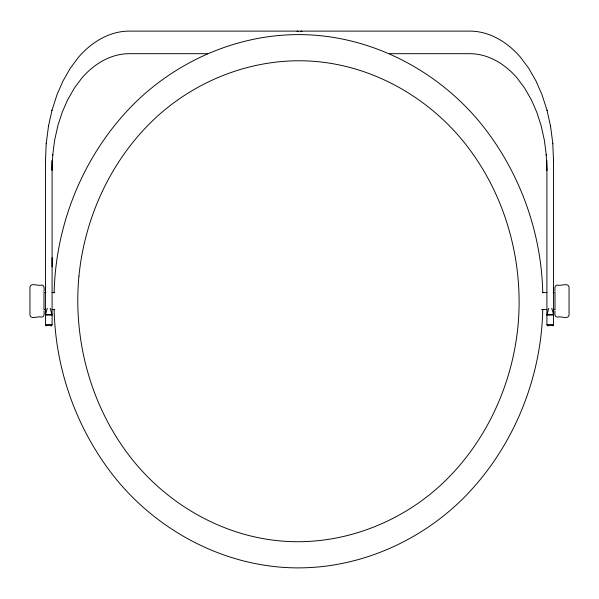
<?xml version="1.0" encoding="UTF-8"?>
<svg xmlns="http://www.w3.org/2000/svg" width="599" height="599" viewBox="0 0 599 599"><rect width="100%" height="100%" fill="white"/><g stroke="black" fill="none" stroke-linecap="round" stroke-linejoin="round"><path stroke-width="0.9" d="M52.091 266.929L52.098 160.584L52.083 170.326L52.757 154.452L52.697 155.231L54.576 140.503L57.878 125.603L62.259 112.133L67.65 99.808L74.298 88.203L81.778 78.132C93.556 64.34 110.313 53.835 128.882 53.685L207.396 53.685M50.234 308.275L52.091 315.111L45.412 315.111L45.494 287.954M52.091 257.592L52.091 324.448L51.709 325.729L45.554 325.407L45.464 309.062M45.412 315.111L47.276 308.275M548.766 308.275L546.909 315.111L553.588 315.111L553.506 287.954M45.494 292.694L45.517 159.716M46.205 143.79L48.512 125.925M45.494 160.255L46.22 143.258M553.536 309.062L553.446 325.407L547.291 325.729L546.909 324.448L546.902 160.584M54.142 292.881C55.632 222.461 84.564 152.782 134.708 103.095C178.038 60.581 237.511 34.667 298.444 34.607C368.497 34.517 436.109 69.035 480.301 122.825C519.198 170.543 541.436 231.364 542.754 292.881M542.754 309.608C541.264 380.028 512.332 449.707 462.188 499.394C418.858 541.908 359.385 567.822 298.444 567.882C228.399 567.972 160.787 533.454 116.595 479.664C77.698 431.946 55.452 371.125 54.142 309.608M51.911 110.613L56.942 94.859L62.97 81.045L70.255 68.301L78.529 57.227C91.085 42.551 108.921 31.305 128.71 31.118L470.29 31.118C490.079 31.305 507.915 42.551 520.471 57.227L528.745 68.301L536.03 81.045L542.058 94.859L546.992 110.164L550.586 126.396L552.78 143.258L553.506 160.255L553.506 292.694M48.414 126.396L52.008 110.164M300.496 31.769L301.372 31.141L302.016 31.365M296.984 31.365L297.628 31.141L298.504 31.769M548.048 325.527L547.449 325.781M46.565 325.527L45.958 325.781M389.732 53.685L470.118 53.685C488.687 53.835 505.444 64.34 517.222 78.132L524.702 88.203L531.35 99.808L536.741 112.133L541.122 125.603L544.424 140.503L546.303 155.231L546.243 154.452L546.917 170.326L546.902 169.929M45.771 292.597L43.982 292.597L43.982 309.571L45.771 309.571M52.046 292.597L54.734 292.597M542.469 292.597L546.954 292.597M553.229 292.597L555.018 292.597L555.018 309.571L553.229 309.571M52.046 309.571L54.734 309.571M541.571 309.571L546.954 309.571M45.434 314.535L52.076 314.535M546.924 314.535L553.566 314.535L553.588 315.111M45.412 324.448L52.091 324.448M546.909 324.448L553.588 324.448M553.042 325.781L552.435 325.527M51.551 325.781L50.952 325.527M551.724 308.275L553.566 314.535M550.488 125.925L550.586 126.396M546.992 110.164L547.089 110.613M552.78 143.258L552.795 143.79M553.483 159.716L553.506 160.255M555.018 291.331C554.906 289.362 554.217 285.117 557.34 285.012C560.297 286.584 567.949 282.174 569.05 286.936L569.05 315.239C567.949 320.001 560.297 315.591 557.34 317.156C554.217 317.058 554.906 312.805 555.018 310.844M43.982 291.331C44.094 289.362 44.783 285.117 41.66 285.012C38.703 286.584 31.051 282.174 29.95 286.936L29.95 315.239C31.051 320.001 38.703 315.591 41.66 317.156C44.783 317.058 44.094 312.805 43.982 310.844M78.933 276.109C72.674 342.209 92.119 410.689 134.423 462.173C169.517 504.613 220.425 534.046 275.375 540.425C337.761 547.703 401.682 523.885 446.135 479.971C487.279 439.299 512.272 383.757 517.955 326.38C524.222 260.28 504.777 191.8 462.473 140.316C427.379 97.877 376.472 68.443 321.521 62.064C259.135 54.786 195.214 78.604 150.761 122.518C109.61 163.19 84.624 218.732 78.933 276.109"/></g></svg>
